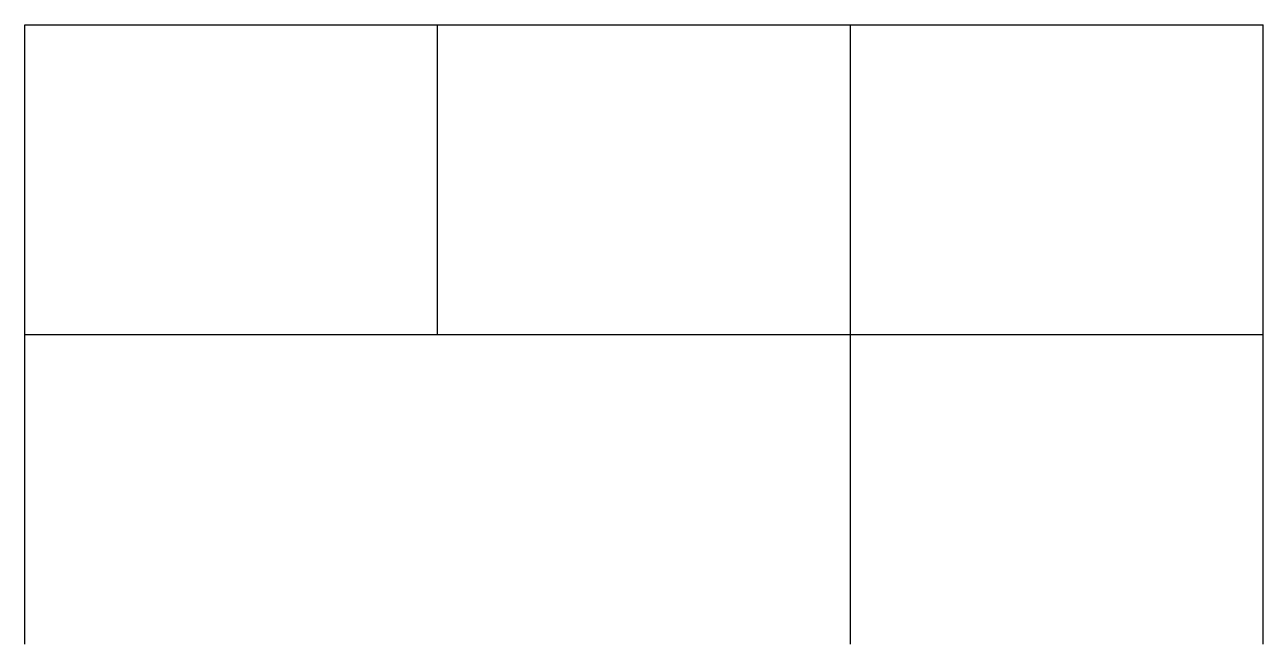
# Model space of a CAD drawing. Header units: millimetres. Extents: x 0 to 12000, y 0 to 6000.
import ezdxf

# ---------------------------------------------------------------- set-up
doc = ezdxf.new("R2010")
doc.units = ezdxf.units.MM
for name, color, linetype in [('C40x40', 1, 'Continuous'), ('C80x80', 7, 'Continuous'), ('V30x50', 2, 'Continuous')]:
    doc.layers.add(name, color=color, linetype=linetype)

msp = doc.modelspace()

# ---------------------------------------------------------------- linework, layer by layer
at = {"layer": 'C40x40'}
for p, q in [((4000, 3000), (4000, 6000)), ((12000, 3000), (12000, 6000)), ((12000, 0), (12000, 3000))]:
    msp.add_line(p, q, dxfattribs=at)
at = {"layer": 'C80x80'}
for p, q in [((0, 3000), (0, 6000)), ((8000, 3000), (8000, 6000)), ((0, 0), (0, 3000)), ((8000, 0), (8000, 3000))]:
    msp.add_line(p, q, dxfattribs=at)
at = {"layer": 'V30x50'}
for p, q in [((0, 6000), (4000, 6000)), ((4000, 6000), (8000, 6000)), ((8000, 6000), (12000, 6000)), ((0, 3000), (8000, 3000)), ((8000, 3000), (12000, 3000))]:
    msp.add_line(p, q, dxfattribs=at)

doc.saveas('drawing.dxf')
